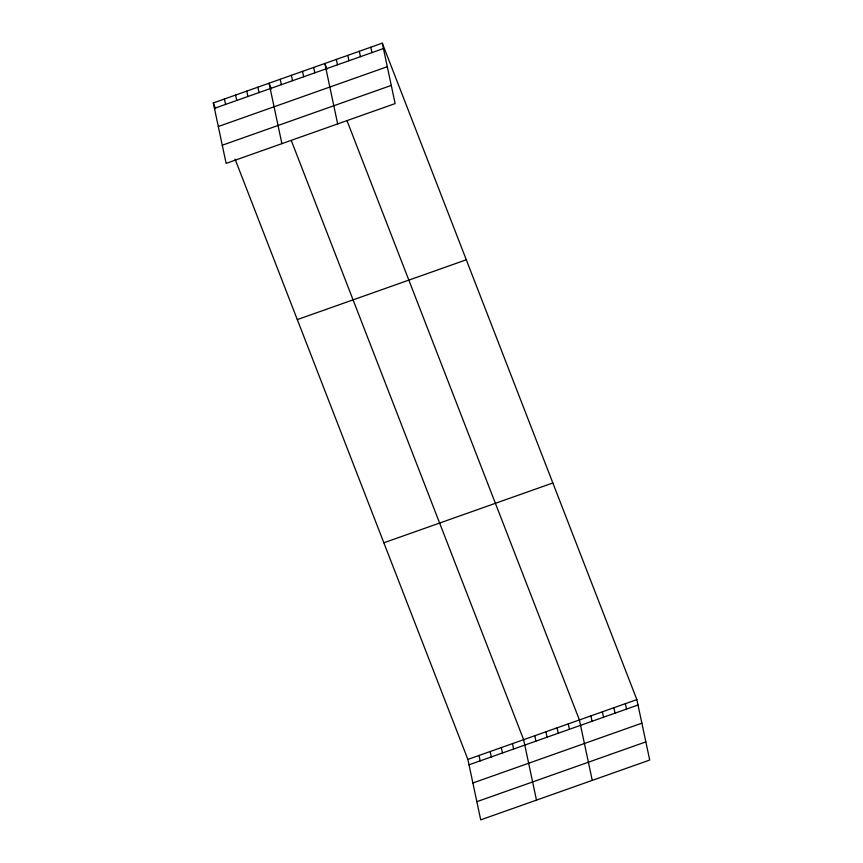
<?xml version="1.0" encoding="UTF-8"?>
<svg xmlns="http://www.w3.org/2000/svg" width="863" height="863" viewBox="0 0 863 863"><rect width="100%" height="100%" fill="white"/><g stroke="black" fill="none" stroke-linecap="round" stroke-linejoin="round"><path stroke-width="1.29" d="M382.287 43.15L395.135 103.582L226.138 163.387L213.29 102.956L382.287 43.15L636.862 699.613L649.71 760.044L480.713 819.85L467.865 759.418L235.07 159.126M214.434 108.35L383.431 48.544M218.296 126.516L387.293 66.71M222.276 145.221L391.273 85.415M297.304 319.59L466.3 259.785M383.862 542.784L552.859 482.978M467.865 759.418L636.862 699.613M469.019 764.812L638.016 705.006M472.881 782.978L641.867 723.172M476.851 801.684L645.848 741.878M327.055 69.213L324.833 63.484L337.67 123.916M347.055 120.798L579.407 719.947L592.255 780.379M271.284 88.954L269.062 83.226L281.899 143.646M291.284 140.529L523.636 739.688L536.484 800.109M213.29 102.956L215.513 108.684M625.373 703.679L626.516 709.073M613.884 707.746L615.028 713.14M602.385 711.813L603.539 717.207M590.896 715.88L592.04 721.274M568.253 723.895L569.397 729.289M557.099 727.843L558.242 733.237M545.945 731.792L547.088 737.185M534.79 735.74L535.934 741.134M370.799 47.217L371.942 52.611M512.482 743.636L513.625 749.03M359.299 51.284L360.454 56.678M501.327 747.585L502.482 752.978M347.811 55.351L348.954 60.744M490.173 751.522L491.327 756.927M336.322 59.418L337.465 64.811M479.019 755.47L480.173 760.864M313.679 67.433L314.822 72.826M302.525 71.381L303.668 76.775M291.37 75.329L292.514 80.723M280.216 79.277L281.36 84.671M257.908 87.163L259.051 92.568M246.753 91.111L247.897 96.505M235.599 95.059L236.742 100.453M224.445 99.008L225.588 104.401"/></g></svg>
